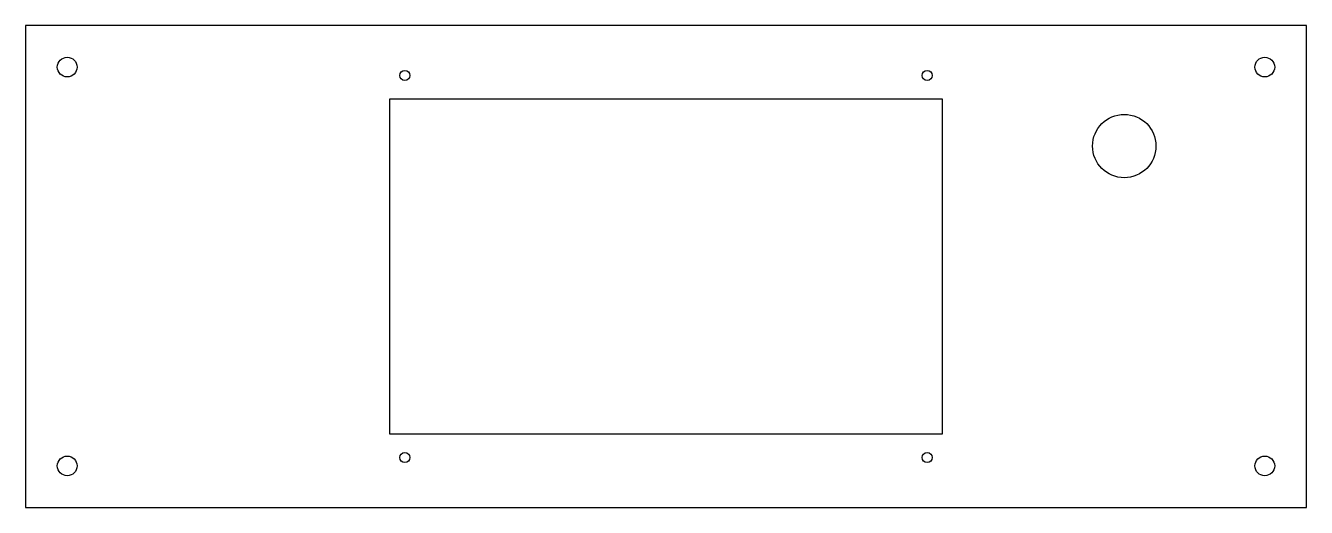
# Model space of a CAD drawing. Header units: millimetres. Extents: x -193 to 192, y -73 to 72.
import ezdxf

# ---------------------------------------------------------------- set-up
doc = ezdxf.new("R2010")
doc.units = ezdxf.units.MM

msp = doc.modelspace()

# ---------------------------------------------------------------- linework, layer by layer
for points in [[(-192.5, -72.5), (192.5, -72.5), (192.5, 72.5), (-192.5, 72.5)], [(-83, -50.5), (-83, 50.5), (83, 50.5), (83, -50.5)]]:
    msp.add_lwpolyline(points, close=True)
for centre, radius in [((-180, 60), 2.97), ((180, 60), 2.97), ((-78.5, 57.5), 1.5), ((78.5, 57.5), 1.5), ((137.75, 36.25), 9.53), ((-180, -60), 2.97), ((-78.5, -57.5), 1.5), ((78.5, -57.5), 1.5), ((180, -60), 2.97)]:
    msp.add_circle(centre, radius)

doc.saveas('drawing.dxf')
